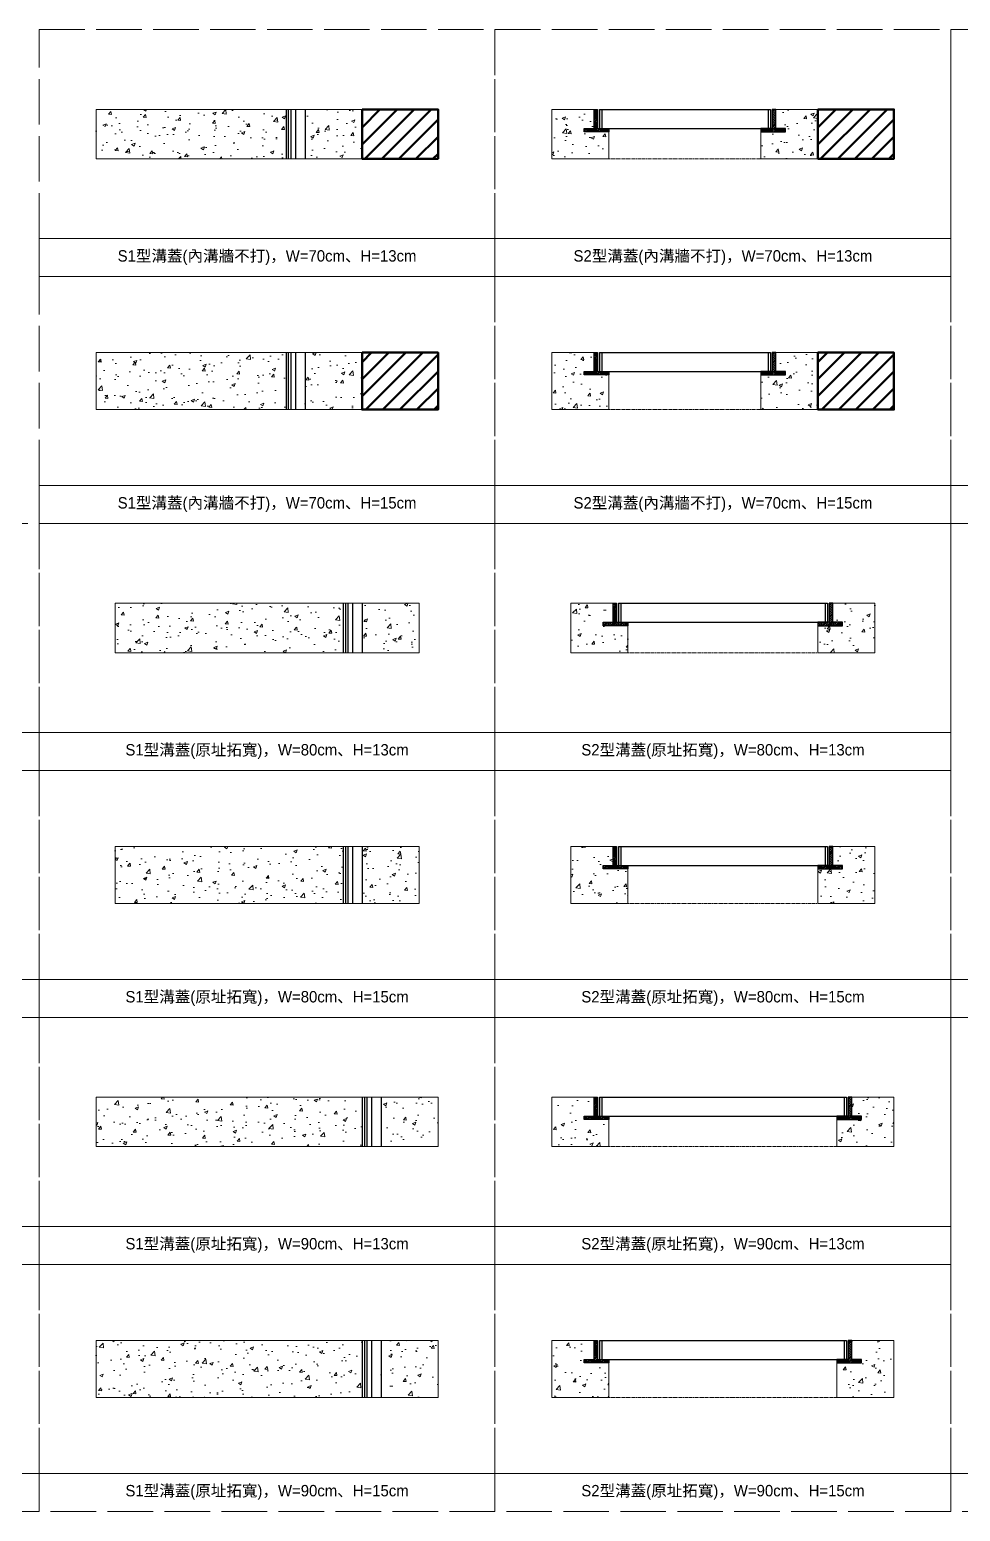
# Model space of a CAD drawing. Extents: x -8520 to 1950, y -2159 to 466.
# Drawn here: x 542.2 to 787.2, y -1047 to -657 of the extents above; entities that cross this region are included whole.
import ezdxf

# ---------------------------------------------------------------- set-up
doc = ezdxf.new("R2010")
doc.units = 0
doc.header["$MEASUREMENT"] = 0
doc.linetypes.add('ACAD_ISO02W100', pattern=[15, 12, -3])
doc.linetypes.add('HIDDEN', pattern=[0.375, 0.25, -0.125])
for name, color, linetype, lineweight in [('一、3.基本-變更', 1, 'Continuous', 50), ('二、1.繪圖-既有設施', 8, 'Continuous', 20), ('二、6.繪圖-其他施作項目', 35, 'Continuous', 30)]:
    doc.layers.add(name, color=color, linetype=linetype, lineweight=lineweight)
doc.layers.add('一、4.基本-隱藏', color=9, linetype='ACAD_ISO02W100', lineweight=20, plot=False)
doc.layers.add('三、3.文字-註解文字', color=2, linetype='Continuous')
doc.styles.add('註解文字', font='MS PGothic.ttf', dxfattribs={"height": 3})
pattern_1 = [(50, (1927.508, -1206.708), (9.109233, -0.796954), [0.9525, -10.4775]), (355, (1927.508, -1206.708), (-1.76217, 9.55284), [0.762, -8.38203]), (100.45144, (1928.267, -1206.774), (7.34706, 8.75589), [0.8095, -8.90451]), (46.1842, (1927.508, -1204.168), (13.55395, -2.10212), [1.42875, -15.71625]), (96.6356, (1928.638, -1204.343), (11.87021, 12.3713), [1.21425, -13.35678]), (351.1842, (1927.508, -1204.168), (11.8702, 12.3713), [1.143, -12.57299]), (21, (1928.778, -1204.803), (7.58072, -5.11326), [0.9525, -10.4775]), (326, (1928.778, -1204.803), (3.0901, 9.2094), [0.762, -8.382]), (71.45144, (1929.41, -1205.229), (10.67082, 4.09614), [0.8095, -8.9045]), (37.5, (1927.5082, -1206.7077), (0.15443, 4.227752), [0, -8.2804, 0, -8.509, 0, -8.41375]), (7.5, (1927.508, -1206.7077), (3.340983, 5.009029), [0, -4.8514, 0, -8.0899, 0, -3.20675]), (327.5, (1924.676, -1206.7077), (6.77953, -0.286437), [0, -3.175, 0, -9.906, 0, -13.1445]), (317.5, (1923.406, -1206.708), (7.40646, 1.271325), [0, -4.1275, 0, -6.5786, 0, -9.3345])]
pattern_2 = [(50, (2035.487, -1153.171), (9.109233, -0.796954), [0.9525, -10.4775]), (355, (2035.487, -1153.171), (-1.76217, 9.55284), [0.762, -8.38203]), (100.45144, (2036.246, -1153.2375), (7.34706, 8.75589), [0.8095, -8.90451]), (46.1842, (2035.487, -1150.631), (13.55395, -2.10212), [1.42875, -15.71625]), (96.6356, (2036.617, -1150.806), (11.87021, 12.37131), [1.21425, -13.35678]), (351.1842, (2035.487, -1150.631), (11.8702, 12.3713), [1.143, -12.57299]), (21, (2036.757, -1151.266), (7.58072, -5.11326), [0.9525, -10.4775]), (326, (2036.757, -1151.266), (3.0901, 9.2094), [0.762, -8.382]), (71.45144, (2037.389, -1151.692), (10.67082, 4.09614), [0.8095, -8.904497]), (37.5, (2035.4873, -1153.171), (0.15443, 4.227752), [0, -8.2804, 0, -8.509, 0, -8.41375]), (7.5, (2035.4873, -1153.171), (3.340983, 5.009029), [0, -4.8514, 0, -8.0899, 0, -3.20675]), (327.5, (2032.655, -1153.171), (6.77953, -0.286437), [0, -3.175, 0, -9.906, 0, -13.1445]), (317.5, (2031.385, -1153.171), (7.40646, 1.271325), [0, -4.1275, 0, -6.5786, 0, -9.3345])]

msp = doc.modelspace()

# ---------------------------------------------------------------- hatches: boundary and pattern name
at = {"layer": '一、3.基本-變更'}
h = msp.add_hatch(dxfattribs=at)
h.set_pattern_fill('ANSI31', color=256)
h.set_pattern_definition([(45, (1871.7332, -1263.7067), (-2.245064, 2.245064), [])])
h.paths.add_polyline_path([(649.723, -691), (649.723, -678), (629.723, -678), (629.723, -691)])
h = msp.add_hatch(dxfattribs=at)
h.set_pattern_fill('ANSI31', color=256)
h.set_pattern_definition([(45, (1927.5082, -1206.7077), (-2.245064, 2.245064), [])])
h.paths.add_polyline_path([(749.723, -678), (749.723, -691), (769.723, -691), (769.723, -678)])
h = msp.add_hatch(dxfattribs=at)
h.set_pattern_fill('ANSI31', color=256)
h.set_pattern_definition([(45, (1915.4873, -1191.9498), (-2.245064, 2.245064), [])])
h.paths.add_polyline_path([(629.723, -757), (649.723, -757), (649.723, -742), (629.723, -742)])
h = msp.add_hatch(dxfattribs=at)
h.set_pattern_fill('ANSI31', color=256)
h.set_pattern_definition([(45, (2035.4873, -1191.9498), (-2.245064, 2.245064), [])])
h.paths.add_polyline_path([(749.723, -757), (769.723, -757), (769.723, -742), (749.723, -742)])
at = {"layer": '二、1.繪圖-既有設施'}
h = msp.add_hatch(dxfattribs=at)
h.set_pattern_fill('AR-CONC', color=256, scale=0.05)
h.set_pattern_definition([(50, (1871.733, -1263.707), (9.109233, -0.796954), [0.9525, -10.4775]), (355, (1871.733, -1263.707), (-1.76217, 9.55284), [0.762, -8.38203]), (100.45144, (1872.492, -1263.773), (7.34706, 8.75589), [0.8095, -8.90451]), (46.1842, (1871.733, -1261.167), (13.55395, -2.10212), [1.42875, -15.71625]), (96.6356, (1872.863, -1261.342), (11.87021, 12.37131), [1.21425, -13.35678]), (351.1842, (1871.733, -1261.167), (11.8702, 12.3713), [1.143, -12.57299]), (21, (1873.003, -1261.802), (7.58072, -5.11326), [0.9525, -10.4775]), (326, (1873.003, -1261.802), (3.0901, 9.2094), [0.762, -8.382]), (71.45144, (1873.635, -1262.228), (10.67082, 4.09614), [0.8095, -8.904497]), (37.5, (1871.7332, -1263.7067), (0.15443, 4.227752), [0, -8.2804, 0, -8.509, 0, -8.41375]), (7.5, (1871.733, -1263.7067), (3.340983, 5.009029), [0, -4.8514, 0, -8.0899, 0, -3.20675]), (327.5, (1868.901, -1263.7067), (6.77953, -0.286437), [0, -3.175, 0, -9.906, 0, -13.1445]), (317.5, (1867.631, -1263.707), (7.40646, 1.271325), [0, -4.1275, 0, -6.5786, 0, -9.3345])])
h.paths.add_polyline_path([(559.723, -678), (559.723, -691), (609.723, -691), (609.723, -678)])
h.paths.add_polyline_path([(629.723, -691), (629.723, -678), (614.723, -678), (614.723, -691)])
h = msp.add_hatch(dxfattribs=at)
h.set_pattern_fill('AR-CONC', color=256, scale=0.05)
h.set_pattern_definition(pattern_1)
h.paths.add_polyline_path([(688.223, -683), (690.823, -683), (690.823, -678), (679.723, -678), (679.723, -691), (694.723, -691), (694.723, -683.9), (688.223, -683.9)])
h = msp.add_hatch(dxfattribs=at)
h.set_pattern_fill('AR-CONC', color=256, scale=0.05)
h.set_pattern_definition(pattern_1)
h.paths.add_polyline_path([(741.223, -683.9), (734.723, -683.9), (734.723, -691), (749.723, -691), (749.723, -678), (738.623, -678), (738.623, -683), (741.223, -683)])
h = msp.add_hatch(dxfattribs=at)
h.set_pattern_fill('AR-CONC', color=256, scale=0.05)
h.set_pattern_definition([(50, (1915.487, -1191.95), (9.109233, -0.796954), [0.9525, -10.4775]), (355, (1915.487, -1191.95), (-1.76217, 9.55284), [0.762, -8.38203]), (100.45144, (1916.246, -1192.016), (7.34706, 8.75589), [0.8095, -8.90451]), (46.1842, (1915.487, -1189.41), (13.55395, -2.10212), [1.42875, -15.71625]), (96.6356, (1916.617, -1189.585), (11.87021, 12.37131), [1.21425, -13.35678]), (351.1842, (1915.487, -1189.41), (11.8702, 12.3713), [1.143, -12.57299]), (21, (1916.757, -1190.045), (7.58072, -5.11326), [0.9525, -10.4775]), (326, (1916.757, -1190.045), (3.0901, 9.2094), [0.762, -8.382]), (71.45144, (1917.389, -1190.471), (10.67082, 4.09614), [0.8095, -8.904497]), (37.5, (1915.4873, -1191.9498), (0.15443, 4.227752), [0, -8.2804, 0, -8.509, 0, -8.41375]), (7.5, (1915.4873, -1191.95), (3.340983, 5.009029), [0, -4.8514, 0, -8.0899, 0, -3.20675]), (327.5, (1912.655, -1191.9498), (6.77953, -0.286437), [0, -3.175, 0, -9.906, 0, -13.1445]), (317.5, (1911.385, -1191.95), (7.40646, 1.271325), [0, -4.1275, 0, -6.5786, 0, -9.3345])])
h.paths.add_polyline_path([(559.723, -742), (559.723, -757), (609.723, -757), (609.723, -742)])
h.paths.add_polyline_path([(629.723, -742), (614.723, -742), (614.723, -757), (629.723, -757)])
h = msp.add_hatch(dxfattribs=at)
h.set_pattern_fill('AR-CONC', color=256, scale=0.05)
h.set_pattern_definition(pattern_2)
h.paths.add_polyline_path([(679.723, -757), (694.723, -757), (694.723, -747.9), (688.223, -747.9), (688.223, -747), (690.823, -747), (690.823, -742), (679.723, -742)])
h = msp.add_hatch(dxfattribs=at)
h.set_pattern_fill('AR-CONC', color=256, scale=0.05)
h.set_pattern_definition(pattern_2)
h.paths.add_polyline_path([(741.223, -747.9), (734.723, -747.9), (734.723, -757), (749.723, -757), (749.723, -742), (738.623, -742), (738.623, -747), (741.223, -747)])
h = msp.add_hatch(dxfattribs=at)
h.set_pattern_fill('AR-CONC', color=256, scale=0.05)
h.set_pattern_definition([(50, (1571.2626, -1303.096), (9.109233, -0.796954), [0.9525, -10.4775]), (355, (1571.263, -1303.096), (-1.76217, 9.55284), [0.762, -8.38203]), (100.4514, (1572.022, -1303.162), (7.34706, 8.75589), [0.8095, -8.90451]), (46.1842, (1571.263, -1300.556), (13.55395, -2.10212), [1.42875, -15.71625]), (96.6356, (1572.392, -1300.731), (11.8702, 12.3713), [1.21425, -13.35678]), (351.1842, (1571.263, -1300.556), (11.8702, 12.3713), [1.143, -12.57299]), (21, (1572.5326, -1301.191), (7.58072, -5.11326), [0.9525, -10.4775]), (326, (1572.533, -1301.191), (3.0901, 9.2094), [0.762, -8.382]), (71.45144, (1573.164, -1301.617), (10.67082, 4.09614), [0.8095, -8.9045]), (37.5, (1571.2626, -1303.0957), (0.15443, 4.227752), [0, -8.2804, 0, -8.509, 0, -8.41375]), (7.5, (1571.2626, -1303.0957), (3.340983, 5.009029), [0, -4.8514, 0, -8.0899, 0, -3.20675]), (327.5, (1568.4305, -1303.0957), (6.77953, -0.286437), [0, -3.175, 0, -9.906, 0, -13.1445]), (317.5, (1567.1605, -1303.0957), (7.40646, 1.271325), [0, -4.1275, 0, -6.5786, 0, -9.3345])])
h.paths.add_polyline_path([(624.723, -821), (624.723, -808), (564.723, -808), (564.723, -821)])
h.paths.add_polyline_path([(644.723, -808), (629.723, -808), (629.723, -821), (644.723, -821)])
h = msp.add_hatch(dxfattribs=at)
h.set_pattern_fill('AR-CONC', color=256, scale=0.05)
h.set_pattern_definition([(50, (1691.2626, -1338.635), (9.109233, -0.796954), [0.9525, -10.4775]), (355, (1691.263, -1338.635), (-1.76217, 9.55284), [0.762, -8.38203]), (100.45144, (1692.022, -1338.701), (7.34706, 8.75589), [0.8095, -8.90451]), (46.1842, (1691.263, -1336.095), (13.55395, -2.10212), [1.42875, -15.71625]), (96.6356, (1692.392, -1336.27), (11.8702, 12.3713), [1.21425, -13.35678]), (351.1842, (1691.263, -1336.095), (11.8702, 12.3713), [1.143, -12.57299]), (21, (1692.5326, -1336.73), (7.58072, -5.11326), [0.9525, -10.4775]), (326, (1692.533, -1336.73), (3.0901, 9.2094), [0.762, -8.382]), (71.45144, (1693.164, -1337.156), (10.67082, 4.09614), [0.8095, -8.9045]), (37.5, (1691.2626, -1338.6348), (0.15443, 4.227752), [0, -8.2804, 0, -8.509, 0, -8.41375]), (7.5, (1691.2626, -1338.635), (3.340983, 5.009029), [0, -4.8514, 0, -8.0899, 0, -3.20675]), (327.5, (1688.4305, -1338.6348), (6.77953, -0.286437), [0, -3.175, 0, -9.906, 0, -13.1445]), (317.5, (1687.1605, -1338.635), (7.40646, 1.271325), [0, -4.1275, 0, -6.5786, 0, -9.3345])])
h.paths.add_polyline_path([(684.723, -821), (699.723, -821), (699.723, -813.9), (693.223, -813.9), (693.223, -813), (695.823, -813), (695.823, -808), (684.723, -808)])
h.paths.add_polyline_path([(756.223, -813.9), (749.723, -813.9), (749.723, -821), (764.723, -821), (764.723, -808), (753.623, -808), (753.623, -813), (756.223, -813)])
h = msp.add_hatch(dxfattribs=at)
h.set_pattern_fill('AR-CONC', color=256, scale=0.05)
h.set_pattern_definition([(50, (1745.144, -1233.903), (9.109233, -0.796954), [0.9525, -10.4775]), (355, (1745.144, -1233.903), (-1.76217, 9.55284), [0.762, -8.38203]), (100.45144, (1745.903, -1233.97), (7.34706, 8.75589), [0.8095, -8.90451]), (46.1842, (1745.144, -1231.363), (13.55395, -2.10212), [1.42875, -15.71625]), (96.6356, (1746.274, -1231.538), (11.8702, 12.3713), [1.21425, -13.35678]), (351.1842, (1745.144, -1231.363), (11.8702, 12.3713), [1.143, -12.57299]), (21, (1746.414, -1231.998), (7.58072, -5.11326), [0.9525, -10.4775]), (326, (1746.414, -1231.998), (3.0901, 9.2094), [0.762, -8.382]), (71.45144, (1747.046, -1232.424), (10.67082, 4.09614), [0.8095, -8.9045]), (37.5, (1745.1442, -1233.903), (0.15443, 4.227752), [0, -8.2804, 0, -8.509, 0, -8.41375]), (7.5, (1745.1442, -1233.903), (3.340983, 5.009029), [0, -4.8514, 0, -8.0899, 0, -3.20675]), (327.5, (1742.312, -1233.903), (6.77953, -0.286437), [0, -3.175, 0, -9.906, 0, -13.1445]), (317.5, (1741.042, -1233.903), (7.40646, 1.271325), [0, -4.1275, 0, -6.5786, 0, -9.3345])])
h.paths.add_polyline_path([(624.723, -887), (624.723, -872), (564.723, -872), (564.723, -887)])
h.paths.add_polyline_path([(644.723, -872), (629.723, -872), (629.723, -887), (644.723, -887)])
h = msp.add_hatch(dxfattribs=at)
h.set_pattern_fill('AR-CONC', color=256, scale=0.05)
h.set_pattern_definition([(50, (1865.144, -1181.988), (9.109233, -0.796954), [0.9525, -10.4775]), (355, (1865.144, -1181.988), (-1.76217, 9.55284), [0.762, -8.38203]), (100.45144, (1865.903, -1182.054), (7.34706, 8.75589), [0.8095, -8.90451]), (46.1842, (1865.144, -1179.448), (13.55395, -2.10212), [1.42875, -15.71625]), (96.6356, (1866.274, -1179.623), (11.8702, 12.3713), [1.21425, -13.35678]), (351.1842, (1865.144, -1179.448), (11.8702, 12.3713), [1.143, -12.57299]), (21, (1866.414, -1180.083), (7.58072, -5.11326), [0.9525, -10.4775]), (326, (1866.414, -1180.083), (3.0901, 9.2094), [0.762, -8.382]), (71.45144, (1867.046, -1180.509), (10.67082, 4.09614), [0.8095, -8.9045]), (37.5, (1865.1442, -1181.9878), (0.15443, 4.227752), [0, -8.2804, 0, -8.509, 0, -8.41375]), (7.5, (1865.1442, -1181.988), (3.340983, 5.009029), [0, -4.8514, 0, -8.0899, 0, -3.20675]), (327.5, (1862.312, -1181.9878), (6.77953, -0.286437), [0, -3.175, 0, -9.906, 0, -13.1445]), (317.5, (1861.042, -1181.988), (7.40646, 1.271325), [0, -4.1275, 0, -6.5786, 0, -9.3345])])
h.paths.add_polyline_path([(693.223, -877), (695.823, -877), (695.823, -872), (684.723, -872), (684.723, -887), (699.723, -887), (699.723, -877.9), (693.223, -877.9)])
h.paths.add_polyline_path([(764.723, -872), (753.623, -872), (753.623, -877), (756.223, -877), (756.223, -877.9), (749.723, -877.9), (749.723, -887), (764.723, -887)])
h = msp.add_hatch(dxfattribs=at)
h.set_pattern_fill('AR-CONC', color=256, scale=0.05)
h.set_pattern_definition([(50, (1309.958, -1171.7245), (9.10923, -0.796954), [0.9525, -10.4775]), (355, (1309.958, -1171.7245), (-1.76217, 9.55284), [0.762, -8.38203]), (100.4514, (1310.717, -1171.791), (7.34706, 8.75589), [0.8095, -8.90451]), (46.1842, (1309.958, -1169.185), (13.55395, -2.10212), [1.42875, -15.71625]), (96.6356, (1311.088, -1169.36), (11.8702, 12.3713), [1.21425, -13.35678]), (351.1842, (1309.958, -1169.185), (11.8702, 12.3713), [1.143, -12.57299]), (21, (1311.228, -1169.8195), (7.58072, -5.11326), [0.9525, -10.4775]), (326, (1311.228, -1169.8195), (3.0901, 9.2094), [0.762, -8.382]), (71.4514, (1311.86, -1170.246), (10.67082, 4.09614), [0.8095, -8.9045]), (37.5, (1309.9583, -1171.7245), (0.15443, 4.227752), [0, -8.2804, 0, -8.509, 0, -8.41375]), (7.5, (1309.9583, -1171.7245), (3.340983, 5.00903), [0, -4.8514, 0, -8.0899, 0, -3.20675]), (327.5, (1307.1262, -1171.7245), (6.77953, -0.286437), [0, -3.175, 0, -9.906, 0, -13.1445]), (317.5, (1305.856, -1171.7245), (7.40646, 1.271325), [0, -4.1275, 0, -6.5786, 0, -9.3345])])
h.paths.add_polyline_path([(629.723, -951), (629.723, -938), (559.723, -938), (559.723, -951)])
h.paths.add_polyline_path([(649.723, -938), (634.723, -938), (634.723, -951), (649.723, -951)])
h = msp.add_hatch(dxfattribs=at)
h.set_pattern_fill('AR-CONC', color=256, scale=0.05)
h.set_pattern_definition([(50, (1429.958, -1124.893), (9.10923, -0.796954), [0.9525, -10.4775]), (355, (1429.958, -1124.893), (-1.76217, 9.55284), [0.762, -8.38203]), (100.4514, (1430.717, -1124.959), (7.34706, 8.75589), [0.8095, -8.90451]), (46.1842, (1429.958, -1122.353), (13.55395, -2.10212), [1.42875, -15.71625]), (96.6356, (1431.088, -1122.528), (11.8702, 12.3713), [1.21425, -13.35678]), (351.1842, (1429.958, -1122.353), (11.8702, 12.3713), [1.143, -12.57299]), (21, (1431.228, -1122.988), (7.58072, -5.11326), [0.9525, -10.4775]), (326, (1431.228, -1122.988), (3.0901, 9.2094), [0.762, -8.382]), (71.4514, (1431.86, -1123.414), (10.67082, 4.09614), [0.8095, -8.9045]), (37.5, (1429.9583, -1124.8927), (0.15443, 4.227752), [0, -8.2804, 0, -8.509, 0, -8.41375]), (7.5, (1429.9583, -1124.8927), (3.340983, 5.00903), [0, -4.8514, 0, -8.0899, 0, -3.20675]), (327.5, (1427.1262, -1124.8927), (6.77953, -0.286437), [0, -3.175, 0, -9.906, 0, -13.1445]), (317.5, (1425.856, -1124.8927), (7.40646, 1.271325), [0, -4.1275, 0, -6.5786, 0, -9.3345])])
h.paths.add_polyline_path([(679.723, -938), (679.723, -951), (694.723, -951), (694.723, -943.9), (688.223, -943.9), (688.223, -943), (690.823, -943), (690.823, -938)])
h.paths.add_polyline_path([(761.223, -943.9), (754.723, -943.9), (754.723, -951), (769.723, -951), (769.723, -938), (758.623, -938), (758.623, -943), (761.223, -943)])
h = msp.add_hatch(dxfattribs=at)
h.set_pattern_fill('AR-CONC', color=256, scale=0.05)
h.set_pattern_definition([(50, (1373.695, -1246.119), (9.109233, -0.796954), [0.9525, -10.4775]), (355, (1373.695, -1246.119), (-1.76217, 9.55284), [0.762, -8.38203]), (100.4514, (1374.454, -1246.1855), (7.34706, 8.75589), [0.8095, -8.90451]), (46.1842, (1373.695, -1243.579), (13.55395, -2.10212), [1.42875, -15.71625]), (96.6356, (1374.825, -1243.754), (11.8702, 12.3713), [1.21425, -13.35678]), (351.1842, (1373.695, -1243.579), (11.8702, 12.3713), [1.143, -12.57299]), (21, (1374.965, -1244.214), (7.58072, -5.11326), [0.9525, -10.4775]), (326, (1374.965, -1244.214), (3.0901, 9.2094), [0.762, -8.382]), (71.4514, (1375.597, -1244.64), (10.67082, 4.09614), [0.8095, -8.9045]), (37.5, (1373.6953, -1246.119), (0.15443, 4.227752), [0, -8.2804, 0, -8.509, 0, -8.41375]), (7.5, (1373.6953, -1246.119), (3.340983, 5.009029), [0, -4.8514, 0, -8.0899, 0, -3.20675]), (327.5, (1370.8632, -1246.119), (6.77953, -0.286437), [0, -3.175, 0, -9.906, 0, -13.1445]), (317.5, (1369.593, -1246.119), (7.40646, 1.271325), [0, -4.1275, 0, -6.5786, 0, -9.3345])])
h.paths.add_polyline_path([(559.723, -1002), (559.723, -1017), (629.723, -1017), (629.723, -1002)])
h.paths.add_polyline_path([(634.723, -1017), (649.723, -1017), (649.723, -1002), (634.723, -1002)])
h = msp.add_hatch(dxfattribs=at)
h.set_pattern_fill('AR-CONC', color=256, scale=0.05)
h.set_pattern_definition([(50, (1502.4464, -1215.978), (9.109233, -0.796954), [0.9525, -10.4775]), (355, (1502.446, -1215.978), (-1.76217, 9.55284), [0.762, -8.38203]), (100.4514, (1503.2055, -1216.044), (7.34706, 8.75589), [0.8095, -8.90451]), (46.1842, (1502.446, -1213.438), (13.55395, -2.10212), [1.42875, -15.71625]), (96.6356, (1503.576, -1213.613), (11.8702, 12.3713), [1.21425, -13.35678]), (351.1842, (1502.446, -1213.438), (11.8702, 12.3713), [1.143, -12.57299]), (21, (1503.7164, -1214.073), (7.58072, -5.11326), [0.9525, -10.4775]), (326, (1503.716, -1214.073), (3.0901, 9.2094), [0.762, -8.382]), (71.4514, (1504.348, -1214.499), (10.67082, 4.09614), [0.8095, -8.9045]), (37.5, (1502.4464, -1215.9777), (0.15443, 4.227752), [0, -8.2804, 0, -8.509, 0, -8.41375]), (7.5, (1502.4464, -1215.9777), (3.340983, 5.009029), [0, -4.8514, 0, -8.0899, 0, -3.20675]), (327.5, (1499.6143, -1215.9777), (6.77953, -0.286437), [0, -3.175, 0, -9.906, 0, -13.1445]), (317.5, (1498.3443, -1215.9777), (7.40646, 1.271325), [0, -4.1275, 0, -6.5786, 0, -9.3345])])
h.paths.add_polyline_path([(688.223, -1007), (690.823, -1007), (690.823, -1002), (679.723, -1002), (679.723, -1017), (694.723, -1017), (694.723, -1007.9), (688.223, -1007.9)])
h.paths.add_polyline_path([(769.723, -1017), (769.723, -1002), (758.623, -1002), (758.623, -1007), (761.223, -1007), (761.223, -1007.9), (754.723, -1007.9), (754.723, -1017)])
at = {"layer": '二、6.繪圖-其他施作項目'}
h = msp.add_hatch(dxfattribs=at)
h.set_pattern_fill('ANSI31', color=256, scale=0.1)
h.set_pattern_definition([(45, (2406.2322, -1982.28593), (-0.224506403, 0.224506403), [])])
h.paths.add_polyline_path([(690.823, -683), (688.223, -683), (688.223, -683.9), (694.723, -683.9), (694.723, -683), (691.723, -683), (691.723, -678), (690.823, -678)])
h.paths.add_polyline_path([(738.623, -678), (737.723, -678), (737.723, -683), (734.723, -683), (734.723, -683.9), (741.223, -683.9), (741.223, -683), (738.623, -683)])
h = msp.add_hatch(dxfattribs=at)
h.set_pattern_fill('ANSI31', color=256, scale=0.1)
h.set_pattern_definition([(45, (2406.2322, -2046.28593), (-0.224506403, 0.224506403), [])])
h.paths.add_polyline_path([(690.823, -747), (688.223, -747), (688.223, -747.9), (694.723, -747.9), (694.723, -747), (691.723, -747), (691.723, -742), (690.823, -742)])
h.paths.add_polyline_path([(738.623, -742), (737.723, -742), (737.723, -747), (734.723, -747), (734.723, -747.9), (741.223, -747.9), (741.223, -747), (738.623, -747)])
h = msp.add_hatch(dxfattribs=at)
h.set_pattern_fill('ANSI31', color=256, scale=0.1)
h.set_pattern_definition([(45, (1924.55755, -1828.52732), (-0.2245064, 0.2245064), [])])
h.paths.add_polyline_path([(696.723, -808), (695.823, -808), (695.823, -813), (693.223, -813), (693.223, -813.9), (699.723, -813.9), (699.723, -813), (696.723, -813)])
h.paths.add_polyline_path([(752.723, -813), (749.723, -813), (749.723, -813.9), (756.223, -813.9), (756.223, -813), (753.623, -813), (753.623, -808), (752.723, -808)])
h = msp.add_hatch(dxfattribs=at)
h.set_pattern_fill('ANSI31', color=256, scale=0.1)
h.set_pattern_definition([(45, (1924.55755, -1892.52732), (-0.2245064, 0.2245064), [])])
h.paths.add_polyline_path([(696.723, -872), (695.823, -872), (695.823, -877), (693.223, -877), (693.223, -877.9), (699.723, -877.9), (699.723, -877), (696.723, -877)])
h.paths.add_polyline_path([(752.723, -877), (749.723, -877), (749.723, -877.9), (756.223, -877.9), (756.223, -877), (753.623, -877), (753.623, -872), (752.723, -872)])
h = msp.add_hatch(dxfattribs=at)
h.set_pattern_fill('ANSI31', color=256, scale=0.1)
h.set_pattern_definition([(45, (1919.55755, -1933.46255), (-0.2245064, 0.2245064), [])])
h.paths.add_polyline_path([(691.723, -938), (690.823, -938), (690.823, -943), (688.223, -943), (688.223, -943.9), (694.723, -943.9), (694.723, -943), (691.723, -943)])
h.paths.add_polyline_path([(757.723, -943), (754.723, -943), (754.723, -943.9), (761.223, -943.9), (761.223, -943), (758.623, -943), (758.623, -938), (757.723, -938)])
h = msp.add_hatch(dxfattribs=at)
h.set_pattern_fill('ANSI31', color=256, scale=0.1)
h.set_pattern_definition([(45, (1919.55755, -1997.46255), (-0.2245064, 0.2245064), [])])
h.paths.add_polyline_path([(691.723, -1002), (690.823, -1002), (690.823, -1007), (688.223, -1007), (688.223, -1007.9), (694.723, -1007.9), (694.723, -1007), (691.723, -1007)])
h.paths.add_polyline_path([(757.723, -1007), (754.723, -1007), (754.723, -1007.9), (761.223, -1007.9), (761.223, -1007), (758.623, -1007), (758.623, -1002), (757.723, -1002)])

# ---------------------------------------------------------------- linework, layer by layer
at = {"layer": '一、3.基本-變更'}
for points in [[(629.723, -678), (649.723, -678), (649.723, -691), (629.723, -691)], [(749.723, -678), (769.723, -678), (769.723, -691), (749.723, -691)], [(629.723, -742), (649.723, -742), (649.723, -757), (629.723, -757)], [(749.723, -742), (769.723, -742), (769.723, -757), (749.723, -757)]]:
    msp.add_lwpolyline(points, close=True, dxfattribs=at)
at = {"layer": '一、4.基本-隱藏'}
for points in [[(544.723, -657), (664.723, -657), (664.723, -712), (544.723, -712)], [(664.723, -657), (784.723, -657), (784.723, -712), (664.723, -712)], [(784.723, -657), (904.723, -657), (904.723, -777), (784.723, -777)], [(544.723, -712), (664.723, -712), (664.723, -722), (544.723, -722)], [(664.723, -712), (784.723, -712), (784.723, -722), (664.723, -722)], [(544.723, -722), (664.723, -722), (664.723, -777), (544.723, -777)], [(664.723, -722), (784.723, -722), (784.723, -777), (664.723, -777)], [(544.723, -777), (664.723, -777), (664.723, -787), (544.723, -787)], [(664.723, -777), (784.723, -777), (784.723, -787), (664.723, -787)], [(784.723, -777), (904.723, -777), (904.723, -787), (784.723, -787)], [(424.723, -787), (544.723, -787), (544.723, -842), (424.723, -842)], [(544.723, -787), (664.723, -787), (664.723, -842), (544.723, -842)], [(664.723, -787), (784.723, -787), (784.723, -842), (664.723, -842)], [(784.723, -787), (904.723, -787), (904.723, -907), (784.723, -907)], [(424.723, -842), (544.723, -842), (544.723, -852), (424.723, -852)], [(544.723, -842), (664.723, -842), (664.723, -852), (544.723, -852)], [(664.723, -842), (784.723, -842), (784.723, -852), (664.723, -852)], [(424.723, -852), (544.723, -852), (544.723, -907), (424.723, -907)], [(544.723, -852), (664.723, -852), (664.723, -907), (544.723, -907)], [(664.723, -852), (784.723, -852), (784.723, -907), (664.723, -907)], [(424.723, -907), (544.723, -907), (544.723, -917), (424.723, -917)], [(544.723, -907), (664.723, -907), (664.723, -917), (544.723, -917)], [(664.723, -907), (784.723, -907), (784.723, -917), (664.723, -917)], [(784.723, -907), (904.723, -907), (904.723, -917), (784.723, -917)], [(424.723, -917), (544.723, -917), (544.723, -972), (424.723, -972)], [(544.723, -917), (664.723, -917), (664.723, -972), (544.723, -972)], [(664.723, -917), (784.723, -917), (784.723, -972), (664.723, -972)], [(784.723, -917), (904.723, -917), (904.723, -1037), (784.723, -1037)], [(424.723, -972), (544.723, -972), (544.723, -982), (424.723, -982)], [(544.723, -972), (664.723, -972), (664.723, -982), (544.723, -982)], [(664.723, -972), (784.723, -972), (784.723, -982), (664.723, -982)], [(424.723, -982), (544.723, -982), (544.723, -1037), (424.723, -1037)], [(544.723, -982), (664.723, -982), (664.723, -1037), (544.723, -1037)], [(664.723, -982), (784.723, -982), (784.723, -1037), (664.723, -1037)], [(424.723, -1037), (544.723, -1037), (544.723, -1047), (424.723, -1047)], [(544.723, -1037), (664.723, -1037), (664.723, -1047), (544.723, -1047)], [(664.723, -1037), (784.723, -1037), (784.723, -1047), (664.723, -1047)], [(784.723, -1037), (904.723, -1037), (904.723, -1047), (784.723, -1047)]]:
    msp.add_lwpolyline(points, close=True, dxfattribs=at)
at = {"layer": '二、1.繪圖-既有設施'}
for points in [[(559.723, -678), (629.723, -678)], [(559.723, -678), (559.723, -691)], [(629.723, -678), (629.723, -691)], [(679.723, -678), (690.823, -678)], [(679.723, -678), (679.723, -691)], [(738.623, -678), (749.723, -678)], [(749.723, -678), (749.723, -691)], [(694.723, -683), (694.723, -691)], [(734.723, -683), (734.723, -691)], [(559.723, -691), (629.723, -691)], [(679.723, -691), (694.723, -691)], [(734.723, -691), (749.723, -691)], [(559.723, -742), (629.723, -742)], [(559.723, -742), (559.723, -757)], [(629.723, -742), (629.723, -757)], [(679.723, -742), (690.823, -742)], [(679.723, -742), (679.723, -757)], [(738.623, -742), (749.723, -742)], [(749.723, -742), (749.723, -757)], [(694.723, -747), (694.723, -757)], [(734.723, -747), (734.723, -757)], [(559.723, -757), (629.723, -757)], [(679.723, -757), (694.723, -757)], [(734.723, -757), (749.723, -757)], [(564.723, -808), (644.723, -808)], [(564.723, -808), (564.723, -821)], [(644.723, -808), (644.723, -821)], [(684.723, -808), (695.823, -808)], [(684.723, -808), (684.723, -821)], [(753.623, -808), (764.723, -808)], [(764.723, -808), (764.723, -821)], [(699.723, -813), (699.723, -821)], [(749.723, -813), (749.723, -821)], [(564.723, -821), (644.723, -821)], [(684.723, -821), (699.723, -821)], [(749.723, -821), (764.723, -821)], [(564.723, -872), (644.723, -872)], [(564.723, -872), (564.723, -887)], [(644.723, -872), (644.723, -887)], [(684.723, -872), (695.823, -872)], [(684.723, -872), (684.723, -887)], [(753.623, -872), (764.723, -872)], [(764.723, -872), (764.723, -887)], [(699.723, -877), (699.723, -887)], [(749.723, -877), (749.723, -887)], [(564.723, -887), (644.723, -887)], [(684.723, -887), (699.723, -887)], [(749.723, -887), (764.723, -887)], [(559.723, -938), (649.723, -938)], [(559.723, -938), (559.723, -951)], [(649.723, -938), (649.723, -951)], [(679.723, -938), (690.823, -938)], [(679.723, -938), (679.723, -951)], [(758.623, -938), (769.723, -938)], [(769.723, -938), (769.723, -951)], [(694.723, -943), (694.723, -951)], [(754.723, -943), (754.723, -951)], [(559.723, -951), (649.723, -951)], [(679.723, -951), (694.723, -951)], [(754.723, -951), (769.723, -951)], [(559.723, -1002), (649.723, -1002)], [(559.723, -1002), (559.723, -1017)], [(649.723, -1002), (649.723, -1017)], [(679.723, -1002), (690.823, -1002)], [(679.723, -1002), (679.723, -1017)], [(758.623, -1002), (769.723, -1002)], [(769.723, -1002), (769.723, -1017)], [(694.723, -1007), (694.723, -1017)], [(754.723, -1007), (754.723, -1017)], [(559.723, -1017), (649.723, -1017)], [(679.723, -1017), (694.723, -1017)], [(754.723, -1017), (769.723, -1017)]]:
    msp.add_lwpolyline(points, dxfattribs=at)
at = {"layer": '二、1.繪圖-既有設施', "linetype": 'HIDDEN'}
for points in [[(694.723, -691), (734.723, -691)], [(694.723, -757), (734.723, -757)], [(699.723, -821), (749.723, -821)], [(699.723, -887), (749.723, -887)], [(694.723, -951), (754.723, -951)], [(694.723, -1017), (754.723, -1017)]]:
    msp.add_lwpolyline(points, dxfattribs=at)
at = {"layer": '二、6.繪圖-其他施作項目'}
for points in [[(609.723, -678), (609.723, -691)], [(610.298, -678), (610.298, -691)], [(610.973, -678), (610.973, -691)], [(612.223, -678), (612.223, -691)], [(614.723, -678), (614.723, -691)], [(692.223, -678), (692.223, -683)], [(692.223, -678), (737.223, -678)], [(692.823, -678), (692.823, -683)], [(736.623, -678), (736.623, -683)], [(737.223, -678), (737.223, -683)], [(692.223, -683), (737.223, -683)], [(609.723, -742), (609.723, -757)], [(610.298, -742), (610.298, -757)], [(610.973, -742), (610.973, -757)], [(612.223, -742), (612.223, -757)], [(614.723, -742), (614.723, -757)], [(692.223, -742), (692.223, -747)], [(692.223, -742), (737.223, -742)], [(692.823, -742), (692.823, -747)], [(736.623, -742), (736.623, -747)], [(737.223, -742), (737.223, -747)], [(692.223, -747), (737.223, -747)], [(624.723, -808), (624.723, -821)], [(625.348, -808), (625.348, -821)], [(625.973, -808), (625.973, -821)], [(627.223, -808), (627.223, -821)], [(629.723, -808), (629.723, -821)], [(697.223, -808), (697.223, -813)], [(697.223, -808), (752.223, -808)], [(697.823, -808), (697.823, -813)], [(751.623, -808), (751.623, -813)], [(752.223, -808), (752.223, -813)], [(697.223, -813), (752.223, -813)], [(624.723, -872), (624.723, -887)], [(625.348, -872), (625.348, -887)], [(625.973, -872), (625.973, -887)], [(627.223, -872), (627.223, -887)], [(629.723, -872), (629.723, -887)], [(697.223, -872), (697.223, -877)], [(697.223, -872), (752.223, -872)], [(697.823, -872), (697.823, -877)], [(751.623, -872), (751.623, -877)], [(752.223, -872), (752.223, -877)], [(697.223, -877), (752.223, -877)], [(629.723, -938), (629.723, -951)], [(630.348, -938), (630.348, -951)], [(630.973, -938), (630.973, -951)], [(632.223, -938), (632.223, -951)], [(634.723, -938), (634.723, -951)], [(692.223, -938), (692.223, -943)], [(692.223, -938), (757.223, -938)], [(692.823, -938), (692.823, -943)], [(756.623, -938), (756.623, -943)], [(757.223, -938), (757.223, -943)], [(692.223, -943), (757.223, -943)], [(629.723, -1002), (629.723, -1017)], [(630.348, -1002), (630.348, -1017)], [(630.973, -1002), (630.973, -1017)], [(632.223, -1002), (632.223, -1017)], [(634.723, -1002), (634.723, -1017)], [(692.223, -1002), (692.223, -1007)], [(692.223, -1002), (757.223, -1002)], [(692.823, -1002), (692.823, -1007)], [(756.623, -1002), (756.623, -1007)], [(757.223, -1002), (757.223, -1007)], [(692.223, -1007), (757.223, -1007)]]:
    msp.add_lwpolyline(points, dxfattribs=at)
for points in [[(688.223, -683), (690.823, -683), (690.823, -678), (691.723, -678), (691.723, -683), (694.723, -683), (694.723, -683.9), (688.223, -683.9)], [(738.623, -678), (737.723, -678), (737.723, -683), (734.723, -683), (734.723, -683.9), (741.223, -683.9), (741.223, -683), (738.623, -683)], [(688.223, -747), (690.823, -747), (690.823, -742), (691.723, -742), (691.723, -747), (694.723, -747), (694.723, -747.9), (688.223, -747.9)], [(738.623, -742), (737.723, -742), (737.723, -747), (734.723, -747), (734.723, -747.9), (741.223, -747.9), (741.223, -747), (738.623, -747)], [(693.223, -813), (695.823, -813), (695.823, -808), (696.723, -808), (696.723, -813), (699.723, -813), (699.723, -813.9), (693.223, -813.9)], [(753.623, -808), (752.723, -808), (752.723, -813), (749.723, -813), (749.723, -813.9), (756.223, -813.9), (756.223, -813), (753.623, -813)], [(693.223, -877), (695.823, -877), (695.823, -872), (696.723, -872), (696.723, -877), (699.723, -877), (699.723, -877.9), (693.223, -877.9)], [(753.623, -872), (752.723, -872), (752.723, -877), (749.723, -877), (749.723, -877.9), (756.223, -877.9), (756.223, -877), (753.623, -877)], [(688.223, -943), (690.823, -943), (690.823, -938), (691.723, -938), (691.723, -943), (694.723, -943), (694.723, -943.9), (688.223, -943.9)], [(758.623, -938), (757.723, -938), (757.723, -943), (754.723, -943), (754.723, -943.9), (761.223, -943.9), (761.223, -943), (758.623, -943)], [(688.223, -1007), (690.823, -1007), (690.823, -1002), (691.723, -1002), (691.723, -1007), (694.723, -1007), (694.723, -1007.9), (688.223, -1007.9)], [(758.623, -1002), (757.723, -1002), (757.723, -1007), (754.723, -1007), (754.723, -1007.9), (761.223, -1007.9), (761.223, -1007), (758.623, -1007)]]:
    msp.add_lwpolyline(points, close=True, dxfattribs=at)

# ---------------------------------------------------------------- texts
at = {"layer": '三、3.文字-註解文字', "char_height": 3, "attachment_point": 5, "style": '註解文字'}
for s, width, insert in [('{\\fMS PGothic|b0|i0|c128|p34;S1型溝蓋(\\fPMingLiU|b0|i0|c136|p18;內\\fMS PGothic|b0|i0|c128|p34;溝牆不打)，W=70cm、H=13cm}', 79.82769, (604.723, -717)), ('{\\fMS PGothic|b0|i0|c128|p34;S2型溝蓋(\\fPMingLiU|b0|i0|c136|p18;內\\fMS PGothic|b0|i0|c128|p34;溝牆不打)，W=70cm、H=13cm}', 79.53997, (724.723, -717)), ('{\\fMS PGothic|b0|i0|c128|p34;S1型溝蓋(\\fPMingLiU|b0|i0|c136|p18;內\\fMS PGothic|b0|i0|c128|p34;溝牆不打)，W=70cm、H=15cm}', 80.19954, (604.723, -782)), ('{\\fMS PGothic|b0|i0|c128|p34;S2型溝蓋(\\fPMingLiU|b0|i0|c136|p18;內\\fMS PGothic|b0|i0|c128|p34;溝牆不打)，W=70cm、H=15cm}', 78.19079, (724.723, -782)), ('{\\fMS PGothic|b0|i0|c128|p34;S1型溝蓋(原址拓寬)，W=80cm、H=13cm}', 76.9677, (604.723, -847)), ('{\\fMS PGothic|b0|i0|c128|p34;S2型溝蓋(原址拓寬)，W=80cm、H=13cm}', 76.13616, (724.723, -847)), ('{\\fMS PGothic|b0|i0|c128|p34;S1型溝蓋(原址拓寬)，W=80cm、H=15cm}', 74.53451, (604.723, -912)), ('{\\fMS PGothic|b0|i0|c128|p34;S2型溝蓋(原址拓寬)，W=80cm、H=15cm}', 73.98848, (724.723, -912)), ('{\\fMS PGothic|b0|i0|c128|p34;S1型溝蓋(原址拓寬)，W=90cm、H=13cm}', 74.85234, (604.723, -977)), ('{\\fMS PGothic|b0|i0|c128|p34;S2型溝蓋(原址拓寬)，W=90cm、H=13cm}', 76.24004, (724.723, -977)), ('{\\fMS PGothic|b0|i0|c128|p34;S1型溝蓋(原址拓寬)，W=90cm、H=15cm}', 78.00556, (604.723, -1042)), ('{\\fMS PGothic|b0|i0|c128|p34;S2型溝蓋(原址拓寬)，W=90cm、H=15cm}', 75.69847, (724.723, -1042))]:
    msp.add_mtext_dynamic_manual_height_columns(s, width=width, gutter_width=15, heights=[0], dxfattribs=dict(at, insert=insert))

doc.saveas('drawing.dxf')
